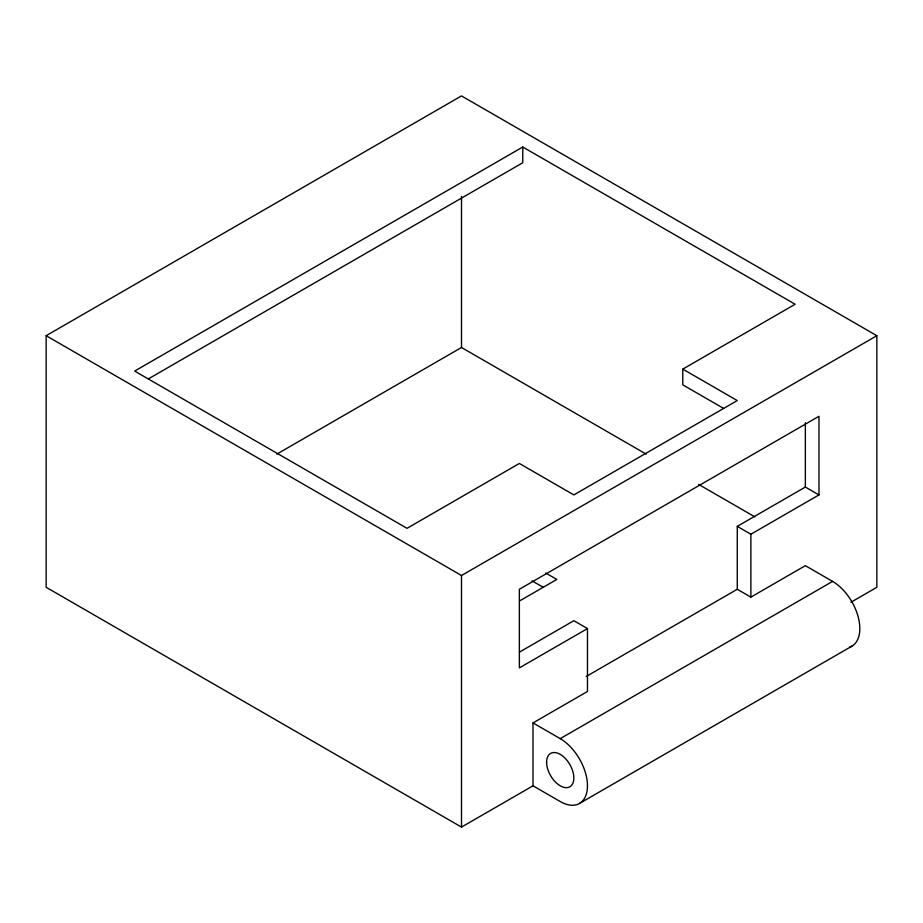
<?xml version="1.0" encoding="UTF-8"?>
<svg xmlns="http://www.w3.org/2000/svg" width="923" height="923" viewBox="0 0 923 923"><rect width="100%" height="100%" fill="white"/><g stroke="black" fill="none" stroke-linecap="round" stroke-linejoin="round"><path stroke-width="1.38" d="M532.998 785.819L532.998 722.917L560.226 738.642A38.512 22.233 60 0 1 587.466 785.819A38.512 22.233 60 0 1 560.226 801.545L532.998 785.819L461.5 827.1L46.15 587.293L46.15 335.707L461.5 95.9L876.85 335.707L876.85 587.293L850.96 602.246M682.789 369.119L795.141 304.255L522.776 147.011L134.666 371.081L407.031 528.325L519.372 463.461L573.852 494.913L737.269 400.57L682.789 369.119L682.789 384.845L723.644 408.428M148.395 378.88L522.776 162.736L522.776 147.011M276.808 454.128L461.5 347.498L646.192 454.128M46.15 335.707L461.5 575.502L876.85 335.707M519.684 600.873L556.823 579.436L545.689 572.998M519.372 652.157L573.852 620.706L587.466 628.575L587.466 691.477L532.998 722.917M586.232 676.467L737.269 589.266L737.269 526.364L805.352 487.056L818.978 494.913L818.978 416.296L519.372 589.266L519.372 667.883L587.466 628.575M737.269 526.364L750.884 534.221L818.978 494.913M737.269 589.266L750.884 597.123L805.352 565.672L832.592 581.398A38.512 22.233 60 0 1 858.263 617.175A38.512 22.233 60 0 1 849.737 647.185M560.226 738.642L832.592 581.398M579.494 803.448L851.848 646.204M698.607 484.39L754.772 516.811M532.063 580.867L543.209 587.293M805.352 422.722L805.352 487.056M750.884 534.221L750.884 597.123M461.5 196.414L461.5 347.498M461.5 575.502L461.5 827.1M546.612 762.236A19.256 11.122 60 0 0 567.045 787.642A19.256 11.122 60 0 0 567.045 760.414A19.256 11.122 60 0 0 546.612 762.236"/></g></svg>
